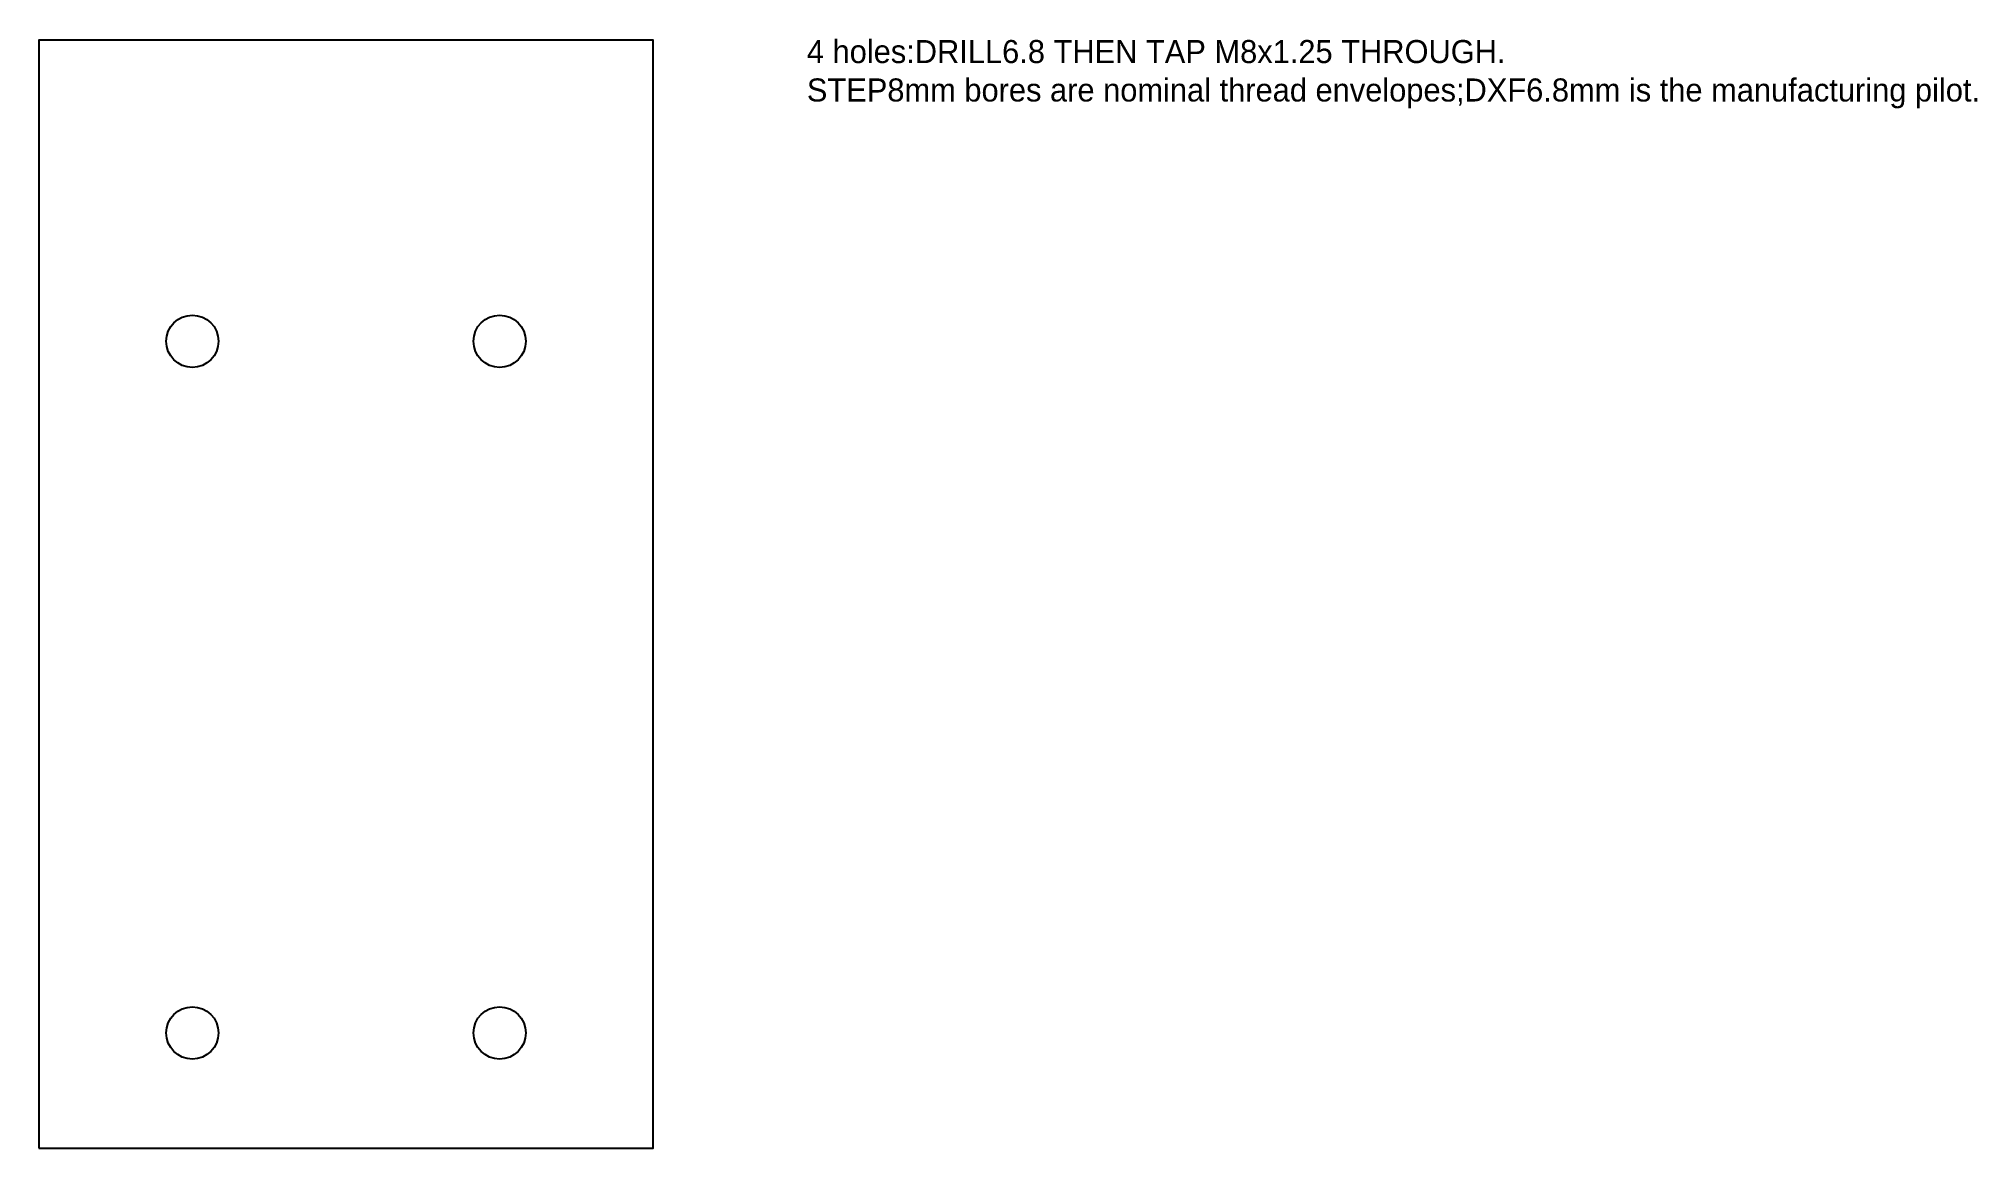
# Model space of a CAD drawing. Header units: millimetres. Extents: x 0 to 252, y 0 to 144.
import ezdxf

# ---------------------------------------------------------------- set-up
doc = ezdxf.new("R2010")
doc.units = ezdxf.units.MM
for name, color, linetype in [('CUT_HOLES', 7, 'Continuous'), ('CUT_OUTER', 7, 'Continuous'), ('MACHINING_NOTES', 7, 'Continuous')]:
    doc.layers.add(name, color=color, linetype=linetype)

msp = doc.modelspace()

# ---------------------------------------------------------------- linework, layer by layer
at = {"layer": 'CUT_HOLES'}
for centre in [(20, 105), (60, 105), (20, 15), (60, 15)]:
    msp.add_circle(centre, 3.4, dxfattribs=at)
at = {"layer": 'CUT_OUTER'}
msp.add_lwpolyline([(0, 0), (80, 0), (80, 144.2), (0, 144.2)], close=True, dxfattribs=at)

# ---------------------------------------------------------------- texts
at = {"layer": 'MACHINING_NOTES', "insert": (100, 144.2), "char_height": 3, "width": 150, "attachment_point": 1}
msp.add_mtext('4 holes:DRILL6.8 THEN TAP M8x1.25 THROUGH.\\PSTEP8mm bores are nominal thread envelopes;DXF6.8mm is the manufacturing pilot.', dxfattribs=at)

doc.saveas('drawing.dxf')
